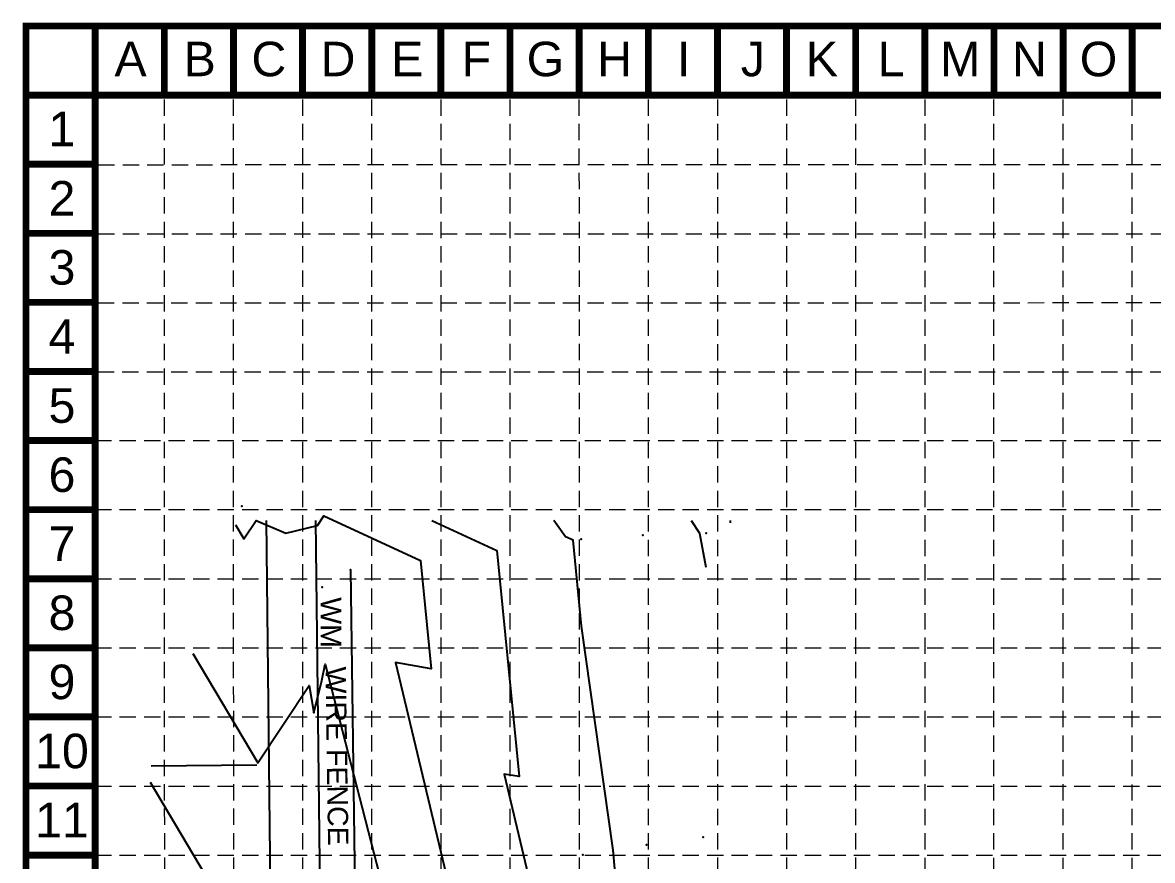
# Model space of a CAD drawing. Header units: inches. Extents: x 8056544 to 8057224, y 14638228 to 14639314.
# Drawn here: x 8056543.9 to 8056820.8, y 14639108.7 to 14639314.2 of the extents above; entities that cross this region are included whole.
import ezdxf
from ezdxf.enums import TextEntityAlignment as Align

# ---------------------------------------------------------------- set-up
doc = ezdxf.new("R2010")
doc.units = ezdxf.units.IN
doc.header["$MEASUREMENT"] = 0
doc.linetypes.add('HIDDEN', pattern=[0.375, 0.25, -0.125])
for name, color, linetype in [('BASE', 7, 'Continuous'), ('BOUNDARY', 4, 'PL2'), ('EC', 35, 'Continuous'), ('EX-FENCE', 2, 'FENCELINE1'), ('EX-PAV-CONC', 21, 'Continuous'), ('EX-TEXT', 2, 'Continuous'), ('FN-7TXT', 7, 'Continuous'), ('GRID', 254, 'HIDDEN'), ('POINT', 7, 'Continuous')]:
    doc.layers.add(name, color=color, linetype=linetype)
doc.styles.add('ROMANF', font='ROMANF.SHX')
doc.styles.get("Standard").update_dxf_attribs({"font": 'ARIAL.TTF'})
doc.linetypes.add('BARBWIRE_1', pattern='A,1,-0.1,["X",Standard,S=0.075,R=0,X=-0.025,Y=-0.0375],-0.1', length=1.2)
doc.linetypes.add('FENCELINE1', pattern='A,0.25,-0.1,[133,ltypeshp.shx,S=0.1,R=0,X=-0.1,Y=0],-0.1,1', length=1.45)
doc.linetypes.add('PL2', pattern='A,0.625,-0.058095,["l",ROMANF,S=0.14,R=0,X=0,Y=-0.055],-0.161905,0.625,-0.125,0.125,-0.125,0.125,-0.125', length=2.095)

msp = doc.modelspace()

# ---------------------------------------------------------------- linework, layer by layer
at = {"layer": 'BASE', "color": 9}
msp.add_line((8056561.65, 14639296.42), (8057205.72, 14639296.42), dxfattribs=at)
at = {"layer": 'BASE', "const_width": 1.69}
for points in [[(8056561.65, 14639313.37), (8056544.7, 14639313.37)], [(8056561.65, 14639313.37), (8056561.65, 14639296.42)], [(8056578.6, 14639313.37), (8056578.6, 14639296.42)], [(8056595.55, 14639313.37), (8056595.55, 14639296.42)], [(8056612.5, 14639313.37), (8056612.5, 14639296.42)], [(8056629.45, 14639313.37), (8056629.45, 14639296.42)], [(8056646.4, 14639313.37), (8056646.4, 14639296.42)], [(8056663.35, 14639313.37), (8056663.35, 14639296.42)], [(8056680.3, 14639313.37), (8056680.3, 14639296.42)], [(8056697.25, 14639313.37), (8056697.25, 14639296.42)], [(8056714.2, 14639313.37), (8056714.2, 14639296.42)], [(8056731.14, 14639313.37), (8056731.14, 14639296.42)], [(8056748.09, 14639313.37), (8056748.09, 14639296.42)], [(8056765.04, 14639313.37), (8056765.04, 14639296.42)], [(8056781.99, 14639313.37), (8056781.99, 14639296.42)], [(8056798.94, 14639313.37), (8056798.94, 14639296.42)], [(8056815.89, 14639313.37), (8056815.89, 14639296.42)], [(8056561.65, 14639296.42), (8056544.7, 14639296.42)], [(8056561.65, 14639279.48), (8056544.7, 14639279.48)], [(8056561.65, 14639262.53), (8056544.7, 14639262.53)], [(8056561.65, 14639245.58), (8056544.7, 14639245.58)], [(8056561.65, 14639228.63), (8056544.7, 14639228.63)], [(8056561.65, 14639211.68), (8056544.7, 14639211.68)], [(8056561.65, 14639194.73), (8056544.7, 14639194.73)], [(8056561.65, 14639177.78), (8056544.7, 14639177.78)], [(8056561.65, 14639160.83), (8056544.7, 14639160.83)], [(8056561.65, 14639143.88), (8056544.7, 14639143.88)], [(8056561.65, 14639126.93), (8056544.7, 14639126.93)], [(8056561.65, 14639109.99), (8056544.7, 14639109.99)]]:
    msp.add_lwpolyline(points, dxfattribs=at)
for points in [[(8057222.67, 14638228.63), (8057222.67, 14639313.37), (8056544.7, 14639313.37), (8056544.7, 14638228.63)], [(8057205.72, 14638245.58), (8057205.72, 14639296.42), (8056561.65, 14639296.42), (8056561.65, 14638245.58)]]:
    msp.add_lwpolyline(points, close=True, dxfattribs=at)
at = {"layer": 'BOUNDARY', "color": 7, "linetype": 'Continuous'}
msp.add_line((8056601.31, 14639132.08), (8056575.37, 14639131.81), dxfattribs=at)
at = {"layer": 'EC', "linetype": 'Continuous'}
for points in [[(8056596.07, 14639190.98), (8056598.11, 14639187.54), (8056601.12, 14639192.07), (8056608.4, 14639188.97), (8056616.13, 14639190.84), (8056617.73, 14639193.18), (8056641.4, 14639182.23), (8056644.03, 14639155.66), (8056635.3, 14639157.22), (8056652.09, 14639086.72), (8056653.08, 14639081.98), (8056655.49, 14639077.79), (8056658.12, 14639065.92), (8056664.57, 14639039.18)], [(8056644.2, 14639192.09), (8056660.1, 14639184.73), (8056665.59, 14639129.23), (8056661.92, 14639129.88), (8056668.98, 14639100.25)], [(8056690.24, 14639092.91), (8056688.66, 14639111.22), (8056680.89, 14639166.11), (8056678.8, 14639187.24), (8056676.98, 14639188.08), (8056674.09, 14639192.09)], [(8056707.74, 14639192.09), (8056709.84, 14639188.95), (8056711.36, 14639180.6)], [(8056585.6, 14639159.43), (8056601.51, 14639132.58), (8056614.13, 14639151.59), (8056615.27, 14639144.86), (8056617.2, 14639152.85), (8056618.04, 14639156.79), (8056637.62, 14639080.59)], [(8056575.12, 14639127.88), (8056603.87, 14639079.38)]]:
    msp.add_lwpolyline(points, dxfattribs=at)
at = {"layer": 'EX-FENCE', "color": 7, "linetype": 'BARBWIRE_1'}
msp.add_line((8056624.23, 14639179.93), (8056625.58, 14639078.6), dxfattribs=at)
at = {"layer": 'EX-PAV-CONC', "color": 7}
for points in [[(8056603.55, 14639192.09), (8056604.77, 14639079.83), (8056604.92, 14639066.61), (8056605.45, 14639019.45), (8056605.94, 14638966.95), (8056606.55, 14638912.42), (8056607.05, 14638865.47), (8056607.55, 14638818.25), (8056608.09, 14638769.28), (8056608.58, 14638717.94), (8056609.08, 14638669.7), (8056609.63, 14638620.72), (8056610.23, 14638568.68), (8056610.46, 14638538.26)], [(8056615.69, 14639192.09), (8056616.94, 14639080.23), (8056616.98, 14639066.4), (8056617.53, 14639019.54), (8056618.06, 14638966.88), (8056618.62, 14638912.82), (8056619.08, 14638865.52), (8056619.61, 14638818.02), (8056620.14, 14638769.59), (8056620.58, 14638718.78), (8056621.1, 14638669.03), (8056621.64, 14638620.9), (8056622.21, 14638569.1), (8056622.53, 14638538.63)]]:
    msp.add_lwpolyline(points, dxfattribs=at)
at = {"layer": 'FN-7TXT'}
msp.add_line((8056717.35, 14639192.09), (8056717.35, 14639191.49), dxfattribs=at)
at = {"layer": 'GRID', "color": 252, "linetype": 'HIDDEN', "lineweight": 0, "ltscale": 16}
for p, q in [((8056781.99, 14638313.35), (8056781.99, 14639296.42)), ((8056798.94, 14638313.35), (8056798.94, 14639296.42)), ((8056815.89, 14638313.34), (8056815.89, 14639296.42)), ((8056578.76, 14638313.38), (8056578.67, 14639295.79)), ((8056595.78, 14638313.38), (8056595.57, 14639295.78)), ((8056612.68, 14638313.38), (8056612.52, 14639295.74)), ((8056629.72, 14638313.37), (8056629.45, 14639295.71)), ((8056646.51, 14638313.37), (8056646.44, 14639295.84)), ((8056663.36, 14638313.37), (8056663.41, 14639295.81)), ((8056680.43, 14638313.37), (8056680.34, 14639295.75)), ((8056697.44, 14638313.36), (8056697.27, 14639295.76)), ((8056714.26, 14638313.36), (8056714.26, 14639295.75)), ((8056731.25, 14638313.36), (8056731.23, 14639295.75)), ((8056748.1, 14638313.36), (8056748.13, 14639295.74)), ((8056765.05, 14638313.35), (8056765.15, 14639295.72)), ((8056562.42, 14639279.36), (8057205.44, 14639279.45)), ((8056562.41, 14639262.37), (8057205.44, 14639262.5)), ((8056562.32, 14639245.47), (8057205.72, 14639245.58)), ((8056562.29, 14639228.53), (8057205.72, 14639228.63)), ((8056561.65, 14639211.68), (8057205.72, 14639211.68)), ((8056561.65, 14639194.73), (8057205.72, 14639194.73)), ((8056561.65, 14639177.78), (8057205.72, 14639177.78)), ((8056561.65, 14639160.83), (8057205.72, 14639160.83)), ((8056561.65, 14639143.88), (8057205.72, 14639143.88)), ((8056561.65, 14639126.93), (8057205.72, 14639126.93)), ((8056561.65, 14639109.99), (8057205.72, 14639109.99))]:
    msp.add_line(p, q, dxfattribs=at)
at = {"layer": 'POINT'}
for p in [(8056597.61, 14639195.61, 684.85), (8056695.89, 14639188.46, 682.48), (8056711.45, 14639189, 681.95), (8056680.76, 14639187.5, 682.89), (8056624.23, 14639179.93, 685.92), (8056617.28, 14639175.73, 685.68), (8056710.68, 14639114.41, 682.43), (8056696.77, 14639112.48, 682.7), (8056681.22, 14639110.06, 683.27)]:
    msp.add_point(p, dxfattribs=at)

# ---------------------------------------------------------------- texts
at = {"layer": 'BASE'}
for s, height, p in [('A', 8.47, (8056570.33, 14639305.29)), ('B', 8.47, (8056587.28, 14639305.29)), ('C', 8.47, (8056604.23, 14639305.29)), ('D', 8.47, (8056621.18, 14639305.29)), ('E', 8.47, (8056638.13, 14639305.29)), ('F', 8.47, (8056655.08, 14639305.29)), ('G', 8.47, (8056672.03, 14639305.29)), ('H', 8.47, (8056688.98, 14639305.29)), ('I', 8.47, (8056705.93, 14639305.29)), ('J', 8.47, (8056722.88, 14639305.29)), ('K', 8.47, (8056739.82, 14639305.29)), ('L', 8.47, (8056756.77, 14639305.29)), ('M', 8.47, (8056773.72, 14639305.29)), ('N', 8.47, (8056790.67, 14639305.29)), ('O', 8.47, (8056807.62, 14639305.29)), ('1', 8.47, (8056553.49, 14639288.14)), ('1', 8.47, (8056553.51, 14639288.07)), ('2', 8.47, (8056553.51, 14639271.12)), ('3', 8.47, (8056553.51, 14639254.17)), ('4', 8.47, (8056553.51, 14639237.22)), ('5', 8.47, (8056553.51, 14639220.27)), ('6', 8.47, (8056553.51, 14639203.32)), ('7', 8.47, (8056553.51, 14639186.37)), ('8', 8.47, (8056553.51, 14639169.43)), ('9', 8.47, (8056553.51, 14639152.48)), ('10', 8.475, (8056553.51, 14639135.53)), ('11', 8.475, (8056553.51, 14639118.58))]:
    msp.add_text(s, height=height, dxfattribs=at).set_placement(p, align=Align.MIDDLE_CENTER)
at = {"layer": 'EX-TEXT', "color": 7}
for s, rotation, p in [('WM', 270, (8056616.97, 14639173.25)), ('WIRE FENCE', 270.8361, (8056618.1, 14639156.19))]:
    msp.add_text(s, height=5.01, rotation=rotation, dxfattribs=at).set_placement(p)

doc.saveas('drawing.dxf')
